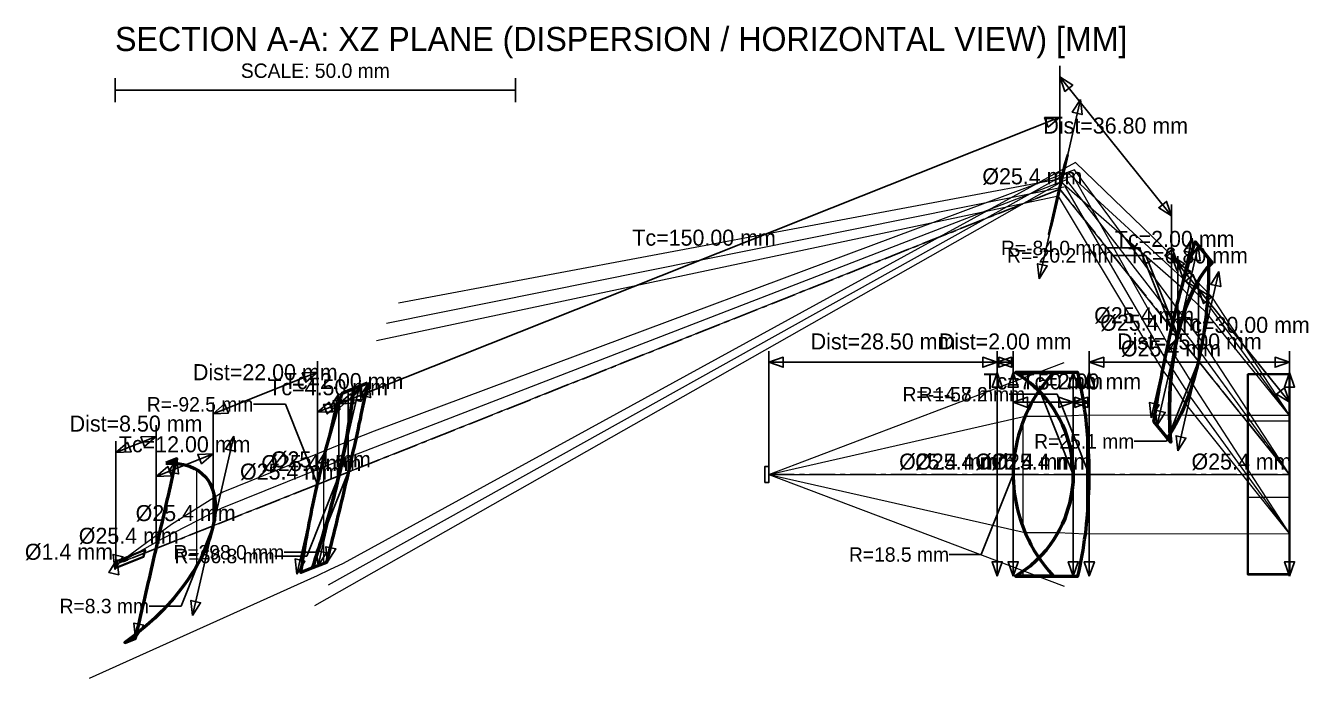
# Model space of a CAD drawing. Header units: metres. Extents: x -93 to 78, y -256 to 116.
# Drawn here: x -92.8 to 67.3, y 34.5 to 116 of the extents above; entities that cross this region are included whole.
import ezdxf
from ezdxf.enums import TextEntityAlignment as Align

# ---------------------------------------------------------------- set-up
doc = ezdxf.new("R2010")
doc.units = ezdxf.units.M
doc.linetypes.add('CENTER', pattern=[5.08, 3.175, -0.635, 0.635, -0.635])
for name, color, linetype, lineweight in [('ANNOTATIONS', 3, 'CONTINUOUS', 25), ('DIMENSIONS_LINEAR', 4, 'CONTINUOUS', 25), ('DIMENSIONS_RADIAL', 6, 'CONTINUOUS', 25), ('OPTICAL_AXIS', 1, 'CENTER', 25), ('OPTICS_COMPONENTS', 2, 'CONTINUOUS', 35), ('OPTICS_HATCH', 8, 'CONTINUOUS', 13), ('OPTICS_LENSES', 7, 'CONTINUOUS', 50), ('RAYS_785NM', 1, 'CONTINUOUS', 18), ('RAYS_850NM', 3, 'CONTINUOUS', 18), ('RAYS_900NM', 5, 'CONTINUOUS', 18)]:
    doc.layers.add(name, color=color, linetype=linetype, lineweight=lineweight)
doc.styles.add('OpenSansCondensed-Light', font='OpenSansCondensed-Light.ttf')
doc.dimstyles.new('EZDXF', dxfattribs={"dimtxt": 0.25, "dimasz": 0.175, "dimexe": 0.375, "dimexo": 0.125, "dimgap": 0.1, "dimtad": 1, "dimlfac": 100, "dimzin": 12, "dimdsep": 46, "dimtxsty": 'OpenSansCondensed-Light', "dimblk": 'ARCHTICK', "dimcen": 2.5, "dimazin": 3, "dimtfac": 0.5, "dimtmove": 2, "dimatfit": 3})

# ---------------------------------------------------------------- blocks, each defined once
blk = doc.blocks.new('_ARCHTICK')
at = {"color": 0, "linetype": 'BYBLOCK', "const_width": 0.15}
blk.add_lwpolyline([(-0.5, -0.5), (0.5, 0.5)], dxfattribs=at)

msp = doc.modelspace()

# ---------------------------------------------------------------- hatches: boundary and pattern name
at = {"layer": 'OPTICS_HATCH'}
h = msp.add_hatch(dxfattribs=at)
h.set_pattern_fill('ANSI37', scale=3, angle=45)
h.paths.add_polyline_path([(37.32, 99.95), (35.32, 91.26), (34.93, 89.96), (36.92, 98.65)])
h = msp.add_hatch(dxfattribs=at)
h.set_pattern_fill('ANSI31', scale=2.5, angle=45)
h.paths.add_polyline_path([(55.32, 86.42), (54.99, 86.08), (54.68, 85.73), (54.39, 85.35), (54.11, 84.96), (53.84, 84.56), (53.58, 84.14), (53.34, 83.71), (53.1, 83.26), (52.88, 82.8), (52.66, 82.33), (52.45, 81.85), (52.26, 81.36), (52.07, 80.86), (51.89, 80.34), (51.71, 79.82), (51.55, 79.28), (51.39, 78.74), (51.25, 78.18), (51.11, 77.62), (50.97, 77.04), (50.85, 76.46), (50.73, 75.87), (50.63, 75.26), (50.53, 74.65), (50.43, 74.02), (50.35, 73.39), (50.28, 72.74), (50.21, 72.09), (50.15, 71.42), (50.11, 70.74), (50.07, 70.05), (50.04, 69.34), (50.02, 68.63), (50.01, 67.9), (50.02, 67.15), (50.04, 66.4), (50.07, 65.62), (50.11, 64.83), (50.17, 64.01), (48.07, 66.62), (48.07, 66.62), (48.17, 67.24), (48.27, 67.85), (48.37, 68.47), (48.47, 69.08), (48.57, 69.69), (48.67, 70.3), (48.78, 70.91), (48.89, 71.51), (49, 72.11), (49.11, 72.71), (49.23, 73.31), (49.34, 73.9), (49.46, 74.49), (49.58, 75.08), (49.71, 75.67), (49.83, 76.25), (49.96, 76.83), (50.08, 77.41), (50.21, 77.99), (50.35, 78.56), (50.48, 79.13), (50.62, 79.7), (50.75, 80.27), (50.89, 80.84), (51.03, 81.4), (51.18, 81.96), (51.32, 82.52), (51.47, 83.07), (51.62, 83.63), (51.77, 84.18), (51.92, 84.72), (52.08, 85.27), (52.24, 85.81), (52.4, 86.35), (52.56, 86.89), (52.72, 87.43), (52.88, 87.96), (53.05, 88.49), (53.22, 89.02), (55.32, 86.42)])
h = msp.add_hatch(dxfattribs=at)
h.set_pattern_fill('ANSI31', scale=2.5, angle=45)
h.paths.add_polyline_path([(54.88, 86.96), (54.89, 86.21), (54.89, 85.47), (54.88, 84.75), (54.86, 84.03), (54.83, 83.33), (54.8, 82.64), (54.75, 81.95), (54.7, 81.28), (54.64, 80.61), (54.58, 79.95), (54.51, 79.3), (54.43, 78.66), (54.34, 78.03), (54.25, 77.41), (54.15, 76.8), (54.04, 76.19), (53.93, 75.59), (53.81, 75), (53.68, 74.42), (53.55, 73.84), (53.41, 73.28), (53.27, 72.72), (53.12, 72.17), (52.96, 71.63), (52.8, 71.09), (52.62, 70.56), (52.45, 70.05), (52.26, 69.54), (52.07, 69.04), (51.87, 68.54), (51.67, 68.06), (51.45, 67.59), (51.23, 67.12), (51.01, 66.67), (50.77, 66.22), (50.52, 65.79), (50.27, 65.37), (50.01, 64.95), (49.74, 64.55), (50.17, 64.01), (50.17, 64.01), (50.11, 64.83), (50.07, 65.62), (50.04, 66.4), (50.02, 67.15), (50.01, 67.9), (50.02, 68.63), (50.04, 69.34), (50.07, 70.05), (50.11, 70.74), (50.15, 71.42), (50.21, 72.09), (50.28, 72.74), (50.35, 73.39), (50.43, 74.02), (50.53, 74.65), (50.63, 75.26), (50.73, 75.87), (50.85, 76.46), (50.97, 77.04), (51.11, 77.62), (51.25, 78.18), (51.39, 78.74), (51.55, 79.28), (51.71, 79.82), (51.89, 80.34), (52.07, 80.86), (52.26, 81.36), (52.45, 81.85), (52.66, 82.33), (52.88, 82.8), (53.1, 83.26), (53.34, 83.71), (53.58, 84.14), (53.84, 84.56), (54.11, 84.96), (54.39, 85.35), (54.68, 85.73), (54.99, 86.08), (55.32, 86.42), (54.88, 86.96)])
h = msp.add_hatch(dxfattribs=at)
h.set_pattern_fill('ANSI31', scale=2.5, angle=45)
h.paths.add_polyline_path([(35.55, 72.7), (34.96, 72.05), (34.43, 71.4), (33.94, 70.75), (33.5, 70.09), (33.09, 69.44), (32.72, 68.79), (32.39, 68.14), (32.08, 67.49), (31.81, 66.84), (31.57, 66.19), (31.35, 65.54), (31.16, 64.88), (30.99, 64.23), (30.85, 63.58), (30.73, 62.93), (30.64, 62.28), (30.57, 61.63), (30.53, 60.98), (30.5, 60.33), (30.5, 59.67), (30.53, 59.02), (30.57, 58.37), (30.64, 57.72), (30.73, 57.07), (30.85, 56.42), (30.99, 55.77), (31.16, 55.12), (31.35, 54.46), (31.57, 53.81), (31.81, 53.16), (32.08, 52.51), (32.39, 51.86), (32.72, 51.21), (33.09, 50.56), (33.5, 49.91), (33.94, 49.25), (34.43, 48.6), (34.96, 47.95), (35.55, 47.3), (30.8, 47.3), (30.8, 47.3), (31.79, 47.95), (32.64, 48.6), (33.38, 49.25), (34.02, 49.91), (34.6, 50.56), (35.11, 51.21), (35.56, 51.86), (35.96, 52.51), (36.33, 53.16), (36.64, 53.81), (36.93, 54.46), (37.17, 55.12), (37.38, 55.77), (37.56, 56.42), (37.71, 57.07), (37.82, 57.72), (37.91, 58.37), (37.97, 59.02), (38, 59.67), (38, 60.33), (37.97, 60.98), (37.91, 61.63), (37.82, 62.28), (37.71, 62.93), (37.56, 63.58), (37.38, 64.23), (37.17, 64.88), (36.93, 65.54), (36.64, 66.19), (36.33, 66.84), (35.96, 67.49), (35.56, 68.14), (35.11, 68.79), (34.6, 69.44), (34.02, 70.09), (33.38, 70.75), (32.64, 71.4), (31.79, 72.05), (30.8, 72.7), (35.55, 72.7)])
h = msp.add_hatch(dxfattribs=at)
h.set_pattern_fill('ANSI31', scale=2.5, angle=45)
h.paths.add_polyline_path([(30.8, 72.7), (31.79, 72.05), (32.64, 71.4), (33.38, 70.75), (34.02, 70.09), (34.6, 69.44), (35.11, 68.79), (35.56, 68.14), (35.96, 67.49), (36.33, 66.84), (36.64, 66.19), (36.93, 65.54), (37.17, 64.88), (37.38, 64.23), (37.56, 63.58), (37.71, 62.93), (37.82, 62.28), (37.91, 61.63), (37.97, 60.98), (38, 60.33), (38, 59.67), (37.97, 59.02), (37.91, 58.37), (37.82, 57.72), (37.71, 57.07), (37.56, 56.42), (37.38, 55.77), (37.17, 55.12), (36.93, 54.46), (36.64, 53.81), (36.33, 53.16), (35.96, 52.51), (35.56, 51.86), (35.11, 51.21), (34.6, 50.56), (34.02, 49.91), (33.38, 49.25), (32.64, 48.6), (31.79, 47.95), (30.8, 47.3), (38.57, 47.3), (38.57, 47.3), (38.72, 47.95), (38.85, 48.6), (38.98, 49.25), (39.1, 49.91), (39.22, 50.56), (39.32, 51.21), (39.42, 51.86), (39.51, 52.51), (39.59, 53.16), (39.66, 53.81), (39.73, 54.46), (39.79, 55.12), (39.84, 55.77), (39.89, 56.42), (39.92, 57.07), (39.95, 57.72), (39.98, 58.37), (39.99, 59.02), (40, 59.67), (40, 60.33), (39.99, 60.98), (39.98, 61.63), (39.95, 62.28), (39.92, 62.93), (39.89, 63.58), (39.84, 64.23), (39.79, 64.88), (39.73, 65.54), (39.66, 66.19), (39.59, 66.84), (39.51, 67.49), (39.42, 68.14), (39.32, 68.79), (39.22, 69.44), (39.1, 70.09), (38.98, 70.75), (38.85, 71.4), (38.72, 72.05), (38.57, 72.7), (30.8, 72.7)])
h = msp.add_hatch(dxfattribs=at)
h.set_pattern_fill('ANSI37', scale=3, angle=45)
h.paths.add_polyline_path([(65, 72.5), (65, 47.5), (59.8, 47.5), (59.8, 72.5)])
h = msp.add_hatch(dxfattribs=at)
h.set_pattern_fill('ANSI31', scale=2.5, angle=45)
h.paths.add_polyline_path([(-51.84, 70.73), (-51.9, 70.18), (-51.96, 69.63), (-52.03, 69.09), (-52.1, 68.54), (-52.17, 67.98), (-52.25, 67.43), (-52.33, 66.88), (-52.42, 66.32), (-52.51, 65.76), (-52.61, 65.2), (-52.7, 64.64), (-52.8, 64.08), (-52.91, 63.51), (-53.02, 62.95), (-53.13, 62.38), (-53.25, 61.81), (-53.37, 61.24), (-53.49, 60.67), (-53.62, 60.1), (-53.75, 59.52), (-53.89, 58.95), (-54.03, 58.37), (-54.17, 57.79), (-54.32, 57.21), (-54.47, 56.63), (-54.63, 56.05), (-54.78, 55.46), (-54.95, 54.87), (-55.11, 54.29), (-55.28, 53.7), (-55.46, 53.11), (-55.63, 52.51), (-55.81, 51.92), (-56, 51.32), (-56.19, 50.73), (-56.38, 50.13), (-56.58, 49.53), (-56.78, 48.93), (-56.98, 48.32), (-58.41, 47.76), (-58.41, 47.76), (-58.33, 48.31), (-58.24, 48.86), (-58.16, 49.42), (-58.07, 49.98), (-57.98, 50.54), (-57.89, 51.09), (-57.79, 51.65), (-57.69, 52.22), (-57.59, 52.78), (-57.48, 53.34), (-57.38, 53.91), (-57.27, 54.47), (-57.15, 55.04), (-57.04, 55.61), (-56.92, 56.18), (-56.8, 56.75), (-56.67, 57.32), (-56.55, 57.89), (-56.42, 58.46), (-56.29, 59.04), (-56.15, 59.61), (-56.01, 60.19), (-55.87, 60.77), (-55.73, 61.35), (-55.59, 61.93), (-55.44, 62.51), (-55.29, 63.09), (-55.13, 63.67), (-54.98, 64.26), (-54.82, 64.84), (-54.66, 65.43), (-54.49, 66.02), (-54.32, 66.61), (-54.15, 67.2), (-53.98, 67.79), (-53.81, 68.38), (-53.63, 68.97), (-53.45, 69.57), (-53.26, 70.16), (-51.84, 70.73)])
h = msp.add_hatch(dxfattribs=at)
h.set_pattern_fill('ANSI31', scale=2.5, angle=45)
h.paths.add_polyline_path([(-50.09, 71.42), (-50.21, 70.85), (-50.32, 70.29), (-50.44, 69.72), (-50.56, 69.15), (-50.68, 68.58), (-50.8, 68.01), (-50.92, 67.44), (-51.04, 66.87), (-51.17, 66.3), (-51.29, 65.73), (-51.41, 65.15), (-51.54, 64.58), (-51.66, 64.01), (-51.79, 63.44), (-51.92, 62.86), (-52.05, 62.29), (-52.18, 61.72), (-52.31, 61.14), (-52.44, 60.57), (-52.57, 60), (-52.7, 59.42), (-52.84, 58.85), (-52.97, 58.27), (-53.11, 57.69), (-53.24, 57.12), (-53.38, 56.54), (-53.52, 55.96), (-53.66, 55.39), (-53.8, 54.81), (-53.94, 54.23), (-54.08, 53.65), (-54.22, 53.07), (-54.36, 52.5), (-54.51, 51.92), (-54.65, 51.34), (-54.8, 50.76), (-54.94, 50.18), (-55.09, 49.6), (-55.24, 49.02), (-56.98, 48.32), (-56.98, 48.32), (-56.78, 48.93), (-56.58, 49.53), (-56.38, 50.13), (-56.19, 50.73), (-56, 51.32), (-55.81, 51.92), (-55.63, 52.51), (-55.46, 53.11), (-55.28, 53.7), (-55.11, 54.29), (-54.95, 54.87), (-54.78, 55.46), (-54.63, 56.05), (-54.47, 56.63), (-54.32, 57.21), (-54.17, 57.79), (-54.03, 58.37), (-53.89, 58.95), (-53.75, 59.52), (-53.62, 60.1), (-53.49, 60.67), (-53.37, 61.24), (-53.25, 61.81), (-53.13, 62.38), (-53.02, 62.95), (-52.91, 63.51), (-52.8, 64.08), (-52.7, 64.64), (-52.61, 65.2), (-52.51, 65.76), (-52.42, 66.32), (-52.33, 66.88), (-52.25, 67.43), (-52.17, 67.98), (-52.1, 68.54), (-52.03, 69.09), (-51.96, 69.63), (-51.9, 70.18), (-51.84, 70.73), (-50.09, 71.42)])
h = msp.add_hatch(dxfattribs=at)
h.set_pattern_fill('ANSI31', scale=2.5, angle=45)
h.paths.add_polyline_path([(-75.28, 61.41), (-74.01, 61.39), (-73.07, 61.24), (-72.31, 61.02), (-71.69, 60.75), (-71.17, 60.43), (-70.73, 60.08), (-70.35, 59.71), (-70.04, 59.31), (-69.78, 58.89), (-69.57, 58.46), (-69.4, 58), (-69.27, 57.53), (-69.18, 57.04), (-69.12, 56.55), (-69.1, 56.03), (-69.11, 55.51), (-69.15, 54.97), (-69.22, 54.42), (-69.32, 53.86), (-69.45, 53.28), (-69.61, 52.7), (-69.81, 52.1), (-70.03, 51.49), (-70.28, 50.86), (-70.57, 50.23), (-70.89, 49.58), (-71.25, 48.91), (-71.64, 48.23), (-72.08, 47.54), (-72.55, 46.83), (-73.08, 46.1), (-73.65, 45.35), (-74.29, 44.57), (-74.99, 43.77), (-75.78, 42.94), (-76.66, 42.06), (-77.68, 41.13), (-78.89, 40.13), (-80.42, 39), (-79.06, 39.54), (-79.06, 39.54), (-78.93, 40.12), (-78.8, 40.69), (-78.66, 41.27), (-78.53, 41.84), (-78.4, 42.41), (-78.27, 42.99), (-78.14, 43.56), (-78, 44.14), (-77.87, 44.71), (-77.74, 45.29), (-77.61, 45.86), (-77.48, 46.44), (-77.34, 47.01), (-77.21, 47.59), (-77.08, 48.16), (-76.95, 48.73), (-76.82, 49.31), (-76.68, 49.88), (-76.55, 50.46), (-76.42, 51.03), (-76.29, 51.61), (-76.16, 52.18), (-76.02, 52.76), (-75.89, 53.33), (-75.76, 53.9), (-75.63, 54.48), (-75.5, 55.05), (-75.36, 55.63), (-75.23, 56.2), (-75.1, 56.78), (-74.97, 57.35), (-74.84, 57.93), (-74.71, 58.5), (-74.57, 59.08), (-74.44, 59.65), (-74.31, 60.22), (-74.18, 60.8), (-74.05, 61.37), (-73.91, 61.95), (-75.28, 61.41)])

# ---------------------------------------------------------------- linework, layer by layer
at = {"layer": 'ANNOTATIONS'}
for p, q in [((-81.62, 106.45), (-81.62, 109.45)), ((-31.62, 106.45), (-31.62, 109.45)), ((-81.62, 107.95), (-31.62, 107.95))]:
    msp.add_line(p, q, dxfattribs=at)
msp.add_lwpolyline([(0, 61), (0, 59), (-0.5, 59), (-0.5, 61)], close=True, dxfattribs=at)
at = {"layer": 'DIMENSIONS_LINEAR'}
for p, q in [((36.32, 95.61), (36.32, 111.01)), ((50.28, 92.27), (36.32, 109.61)), ((33.75, 84.4), (38.89, 106.81)), ((36.32, 104.61), (-52.5, 69.28)), ((36.32, 95.61), (36.32, 105.51)), ((50.28, 78.27), (50.28, 93.67)), ((47.71, 67.07), (52.85, 89.48)), ((48.47, 66.13), (53.61, 88.54)), ((50.28, 78.27), (50.28, 88.17)), ((51.04, 86.33), (50.28, 87.27)), ((51.04, 77.33), (51.04, 87.23)), ((51.04, 77.33), (51.04, 87.23)), ((53.62, 83.13), (51.04, 86.33)), ((51.05, 62.93), (56.19, 85.33)), ((53.62, 74.13), (53.62, 84.03)), ((53.62, 74.13), (53.62, 84.03)), ((65, 69), (53.62, 83.13)), ((0, 60), (0, 75.4)), ((28.5, 60), (28.5, 75.4)), ((28.5, 60), (28.5, 75.4)), ((30.5, 60), (30.5, 75.4)), ((40, 60), (40, 75.4)), ((65, 60), (65, 75.4)), ((-56.35, 58.75), (-56.35, 74.15)), ((0, 74), (28.5, 74)), ((28.5, 74), (30.5, 74)), ((40, 74), (65, 74)), ((-56.35, 72.75), (-69.38, 67.57)), ((28.5, 47.3), (28.5, 72.7)), ((30.5, 47.3), (30.5, 72.7)), ((38, 47.3), (38, 72.7)), ((40, 47.3), (40, 72.7)), ((65, 47.3), (65, 72.7)), ((-56.26, 48.61), (-51.12, 71.01)), ((-55.08, 49.08), (-49.93, 71.49)), ((-69.38, 53.57), (-69.38, 68.97)), ((-58.93, 47.55), (-53.78, 69.95)), ((-53.69, 59.81), (-53.69, 69.71)), ((-53.69, 59.81), (-53.69, 69.71)), ((-52.5, 69.28), (-53.69, 68.81)), ((-52.5, 60.28), (-52.5, 70.18)), ((-52.5, 60.28), (-52.5, 70.18)), ((30.5, 60), (30.5, 69.9)), ((30.5, 69), (38, 69)), ((38, 60), (38, 69.9)), ((38, 60), (38, 69.9)), ((38, 69), (40, 69)), ((40, 60), (40, 69.9)), ((65, 60), (65, 69.9)), ((-53.69, 68.81), (-56.35, 67.75)), ((-56.35, 58.75), (-56.35, 68.65)), ((-76.49, 50.74), (-76.49, 66.14)), ((-76.49, 64.74), (-81.52, 62.74)), ((-81.52, 48.74), (-81.52, 64.14)), ((-71.95, 42.37), (-66.81, 64.77)), ((-69.38, 62.57), (-76.49, 59.74)), ((-69.38, 53.57), (-69.38, 63.47)), ((-79.06, 39.54), (-73.91, 61.95)), ((-76.49, 50.74), (-76.49, 60.64)), ((-81.66, 48.12), (-81.38, 49.37))]:
    msp.add_line(p, q, dxfattribs=at)
for points in [[(36.32, 109.61), (36.96, 107.81), (37.94, 108.6)], [(38.89, 106.81), (37.87, 105.2), (39.1, 104.92)], [(36.32, 104.61), (34.41, 104.53), (34.88, 103.36)], [(50.28, 92.27), (49.64, 94.07), (48.66, 93.28)], [(51.04, 86.33), (50.4, 88.13), (49.42, 87.34)], [(52.85, 89.48), (51.84, 87.86), (53.06, 87.58)], [(53.61, 88.54), (52.59, 86.92), (53.82, 86.64)], [(50.28, 87.27), (50.92, 85.48), (51.9, 86.27)], [(33.75, 84.4), (34.76, 86.02), (33.54, 86.3)], [(51.04, 86.33), (51.68, 84.54), (52.66, 85.33)], [(53.62, 83.13), (52.98, 84.93), (52, 84.14)], [(56.19, 85.33), (55.17, 83.72), (56.4, 83.44)], [(53.62, 83.13), (54.26, 81.33), (55.24, 82.12)], [(0, 74), (1.8, 73.37), (1.8, 74.63)], [(28.5, 74), (26.7, 74.63), (26.7, 73.37)], [(28.5, 74), (30.3, 73.37), (30.3, 74.63)], [(30.5, 74), (28.7, 74.63), (28.7, 73.37)], [(40, 74), (41.8, 73.37), (41.8, 74.63)], [(65, 74), (63.2, 74.63), (63.2, 73.37)], [(-56.35, 72.75), (-58.26, 72.67), (-57.79, 71.5)], [(28.5, 72.7), (27.87, 70.9), (29.13, 70.9)], [(30.5, 72.7), (29.87, 70.9), (31.13, 70.9)], [(38, 72.7), (37.37, 70.9), (38.63, 70.9)], [(40, 72.7), (39.37, 70.9), (40.63, 70.9)], [(65, 72.7), (64.37, 70.9), (65.63, 70.9)], [(-52.5, 69.28), (-50.6, 69.36), (-51.06, 70.53)], [(-51.12, 71.01), (-52.13, 69.4), (-50.9, 69.12)], [(-49.93, 71.49), (-50.95, 69.87), (-49.72, 69.59)], [(65, 69), (64.36, 70.8), (63.38, 70.01)], [(-56.35, 67.75), (-54.45, 67.83), (-54.91, 69)], [(-53.78, 69.95), (-54.8, 68.34), (-53.57, 68.06)], [(-52.5, 69.28), (-54.41, 69.2), (-53.94, 68.03)], [(-53.69, 68.81), (-51.78, 68.89), (-52.25, 70.06)], [(30.5, 69), (32.3, 68.37), (32.3, 69.63)], [(38, 69), (36.2, 69.63), (36.2, 68.37)], [(38, 69), (39.8, 68.37), (39.8, 69.63)], [(40, 69), (38.2, 69.63), (38.2, 68.37)], [(47.71, 67.07), (48.72, 68.69), (47.5, 68.97)], [(-69.38, 67.57), (-67.48, 67.65), (-67.94, 68.82)], [(-53.69, 68.81), (-55.59, 68.73), (-55.13, 67.56)], [(48.47, 66.13), (49.48, 67.74), (48.26, 68.03)], [(-76.49, 64.74), (-78.39, 64.67), (-77.93, 63.49)], [(-66.81, 64.77), (-67.82, 63.16), (-66.6, 62.88)], [(51.05, 62.93), (52.06, 64.54), (50.83, 64.82)], [(-81.52, 62.74), (-79.61, 62.82), (-80.08, 63.99)], [(-69.38, 62.57), (-71.29, 62.49), (-70.82, 61.32)], [(-76.49, 59.74), (-74.58, 59.82), (-75.05, 61)], [(-73.91, 61.95), (-74.93, 60.33), (-73.7, 60.05)], [(-81.66, 48.12), (-80.65, 49.73), (-81.87, 50.01)], [(-56.26, 48.61), (-55.24, 50.22), (-56.47, 50.5)], [(-55.08, 49.08), (-54.06, 50.69), (-55.29, 50.97)], [(-81.38, 49.37), (-82.39, 47.75), (-81.17, 47.47)], [(-58.93, 47.55), (-57.91, 49.16), (-59.14, 49.44)], [(28.5, 47.3), (29.13, 49.1), (27.87, 49.1)], [(30.5, 47.3), (31.13, 49.1), (29.87, 49.1)], [(38, 47.3), (38.63, 49.1), (37.37, 49.1)], [(40, 47.3), (40.63, 49.1), (39.37, 49.1)], [(65, 47.3), (65.63, 49.1), (64.37, 49.1)], [(-71.95, 42.37), (-70.94, 43.98), (-72.16, 44.26)], [(-79.06, 39.54), (-78.04, 41.16), (-79.27, 41.44)]]:
    msp.add_lwpolyline(points, close=True, dxfattribs=at)
at = {"layer": 'OPTICAL_AXIS'}
for p, q in [((36.32, 95.61), (-52.5, 60.28)), ((50.28, 78.27), (36.32, 95.61)), ((51.04, 77.33), (50.28, 78.27)), ((53.62, 74.13), (51.04, 77.33)), ((65, 60), (53.62, 74.13)), ((-53.69, 59.81), (-56.35, 58.75)), ((-52.5, 60.28), (-53.69, 59.81)), ((0, 60), (28.5, 60)), ((28.5, 60), (30.5, 60)), ((30.5, 60), (38, 60)), ((38, 60), (40, 60)), ((40, 60), (65, 60)), ((-56.35, 58.75), (-69.38, 53.57)), ((-69.38, 53.57), (-76.49, 50.74)), ((-76.49, 50.74), (-81.52, 48.74))]:
    msp.add_line(p, q, dxfattribs=at)
at = {"layer": 'OPTICS_COMPONENTS'}
for points in [[(37.32, 99.95), (35.32, 91.26), (34.93, 89.96), (36.92, 98.65)], [(65, 72.5), (65, 47.5), (59.8, 47.5), (59.8, 72.5)], [(-81.42, 49.18), (-81.62, 48.3), (-78.07, 49.72), (-77.87, 50.6)]]:
    msp.add_lwpolyline(points, close=True, dxfattribs=at)
at = {"layer": 'OPTICS_LENSES'}
for points in [[(55.32, 86.42), (54.99, 86.08), (54.68, 85.73), (54.39, 85.35), (54.11, 84.96), (53.84, 84.56), (53.58, 84.14), (53.34, 83.71), (53.1, 83.26), (52.88, 82.8), (52.66, 82.33), (52.45, 81.85), (52.26, 81.36), (52.07, 80.86), (51.89, 80.34), (51.71, 79.82), (51.55, 79.28), (51.39, 78.74), (51.25, 78.18), (51.11, 77.62), (50.97, 77.04), (50.85, 76.46), (50.73, 75.87), (50.63, 75.26), (50.53, 74.65), (50.43, 74.02), (50.35, 73.39), (50.28, 72.74), (50.21, 72.09), (50.15, 71.42), (50.11, 70.74), (50.07, 70.05), (50.04, 69.34), (50.02, 68.63), (50.01, 67.9), (50.02, 67.15), (50.04, 66.4), (50.07, 65.62), (50.11, 64.83), (50.17, 64.01), (48.07, 66.62), (48.07, 66.62), (48.17, 67.24), (48.27, 67.85), (48.37, 68.47), (48.47, 69.08), (48.57, 69.69), (48.67, 70.3), (48.78, 70.91), (48.89, 71.51), (49, 72.11), (49.11, 72.71), (49.23, 73.31), (49.34, 73.9), (49.46, 74.49), (49.58, 75.08), (49.71, 75.67), (49.83, 76.25), (49.96, 76.83), (50.08, 77.41), (50.21, 77.99), (50.35, 78.56), (50.48, 79.13), (50.62, 79.7), (50.75, 80.27), (50.89, 80.84), (51.03, 81.4), (51.18, 81.96), (51.32, 82.52), (51.47, 83.07), (51.62, 83.63), (51.77, 84.18), (51.92, 84.72), (52.08, 85.27), (52.24, 85.81), (52.4, 86.35), (52.56, 86.89), (52.72, 87.43), (52.88, 87.96), (53.05, 88.49), (53.22, 89.02), (55.32, 86.42)], [(54.88, 86.96), (54.89, 86.21), (54.89, 85.47), (54.88, 84.75), (54.86, 84.03), (54.83, 83.33), (54.8, 82.64), (54.75, 81.95), (54.7, 81.28), (54.64, 80.61), (54.58, 79.95), (54.51, 79.3), (54.43, 78.66), (54.34, 78.03), (54.25, 77.41), (54.15, 76.8), (54.04, 76.19), (53.93, 75.59), (53.81, 75), (53.68, 74.42), (53.55, 73.84), (53.41, 73.28), (53.27, 72.72), (53.12, 72.17), (52.96, 71.63), (52.8, 71.09), (52.62, 70.56), (52.45, 70.05), (52.26, 69.54), (52.07, 69.04), (51.87, 68.54), (51.67, 68.06), (51.45, 67.59), (51.23, 67.12), (51.01, 66.67), (50.77, 66.22), (50.52, 65.79), (50.27, 65.37), (50.01, 64.95), (49.74, 64.55), (50.17, 64.01), (50.17, 64.01), (50.11, 64.83), (50.07, 65.62), (50.04, 66.4), (50.02, 67.15), (50.01, 67.9), (50.02, 68.63), (50.04, 69.34), (50.07, 70.05), (50.11, 70.74), (50.15, 71.42), (50.21, 72.09), (50.28, 72.74), (50.35, 73.39), (50.43, 74.02), (50.53, 74.65), (50.63, 75.26), (50.73, 75.87), (50.85, 76.46), (50.97, 77.04), (51.11, 77.62), (51.25, 78.18), (51.39, 78.74), (51.55, 79.28), (51.71, 79.82), (51.89, 80.34), (52.07, 80.86), (52.26, 81.36), (52.45, 81.85), (52.66, 82.33), (52.88, 82.8), (53.1, 83.26), (53.34, 83.71), (53.58, 84.14), (53.84, 84.56), (54.11, 84.96), (54.39, 85.35), (54.68, 85.73), (54.99, 86.08), (55.32, 86.42), (54.88, 86.96)], [(35.55, 72.7), (34.96, 72.05), (34.43, 71.4), (33.94, 70.75), (33.5, 70.09), (33.09, 69.44), (32.72, 68.79), (32.39, 68.14), (32.08, 67.49), (31.81, 66.84), (31.57, 66.19), (31.35, 65.54), (31.16, 64.88), (30.99, 64.23), (30.85, 63.58), (30.73, 62.93), (30.64, 62.28), (30.57, 61.63), (30.53, 60.98), (30.5, 60.33), (30.5, 59.67), (30.53, 59.02), (30.57, 58.37), (30.64, 57.72), (30.73, 57.07), (30.85, 56.42), (30.99, 55.77), (31.16, 55.12), (31.35, 54.46), (31.57, 53.81), (31.81, 53.16), (32.08, 52.51), (32.39, 51.86), (32.72, 51.21), (33.09, 50.56), (33.5, 49.91), (33.94, 49.25), (34.43, 48.6), (34.96, 47.95), (35.55, 47.3), (30.8, 47.3), (30.8, 47.3), (31.79, 47.95), (32.64, 48.6), (33.38, 49.25), (34.02, 49.91), (34.6, 50.56), (35.11, 51.21), (35.56, 51.86), (35.96, 52.51), (36.33, 53.16), (36.64, 53.81), (36.93, 54.46), (37.17, 55.12), (37.38, 55.77), (37.56, 56.42), (37.71, 57.07), (37.82, 57.72), (37.91, 58.37), (37.97, 59.02), (38, 59.67), (38, 60.33), (37.97, 60.98), (37.91, 61.63), (37.82, 62.28), (37.71, 62.93), (37.56, 63.58), (37.38, 64.23), (37.17, 64.88), (36.93, 65.54), (36.64, 66.19), (36.33, 66.84), (35.96, 67.49), (35.56, 68.14), (35.11, 68.79), (34.6, 69.44), (34.02, 70.09), (33.38, 70.75), (32.64, 71.4), (31.79, 72.05), (30.8, 72.7), (35.55, 72.7)], [(30.8, 72.7), (31.79, 72.05), (32.64, 71.4), (33.38, 70.75), (34.02, 70.09), (34.6, 69.44), (35.11, 68.79), (35.56, 68.14), (35.96, 67.49), (36.33, 66.84), (36.64, 66.19), (36.93, 65.54), (37.17, 64.88), (37.38, 64.23), (37.56, 63.58), (37.71, 62.93), (37.82, 62.28), (37.91, 61.63), (37.97, 60.98), (38, 60.33), (38, 59.67), (37.97, 59.02), (37.91, 58.37), (37.82, 57.72), (37.71, 57.07), (37.56, 56.42), (37.38, 55.77), (37.17, 55.12), (36.93, 54.46), (36.64, 53.81), (36.33, 53.16), (35.96, 52.51), (35.56, 51.86), (35.11, 51.21), (34.6, 50.56), (34.02, 49.91), (33.38, 49.25), (32.64, 48.6), (31.79, 47.95), (30.8, 47.3), (38.57, 47.3), (38.57, 47.3), (38.72, 47.95), (38.85, 48.6), (38.98, 49.25), (39.1, 49.91), (39.22, 50.56), (39.32, 51.21), (39.42, 51.86), (39.51, 52.51), (39.59, 53.16), (39.66, 53.81), (39.73, 54.46), (39.79, 55.12), (39.84, 55.77), (39.89, 56.42), (39.92, 57.07), (39.95, 57.72), (39.98, 58.37), (39.99, 59.02), (40, 59.67), (40, 60.33), (39.99, 60.98), (39.98, 61.63), (39.95, 62.28), (39.92, 62.93), (39.89, 63.58), (39.84, 64.23), (39.79, 64.88), (39.73, 65.54), (39.66, 66.19), (39.59, 66.84), (39.51, 67.49), (39.42, 68.14), (39.32, 68.79), (39.22, 69.44), (39.1, 70.09), (38.98, 70.75), (38.85, 71.4), (38.72, 72.05), (38.57, 72.7), (30.8, 72.7)], [(-51.84, 70.73), (-51.9, 70.18), (-51.96, 69.63), (-52.03, 69.09), (-52.1, 68.54), (-52.17, 67.98), (-52.25, 67.43), (-52.33, 66.88), (-52.42, 66.32), (-52.51, 65.76), (-52.61, 65.2), (-52.7, 64.64), (-52.8, 64.08), (-52.91, 63.51), (-53.02, 62.95), (-53.13, 62.38), (-53.25, 61.81), (-53.37, 61.24), (-53.49, 60.67), (-53.62, 60.1), (-53.75, 59.52), (-53.89, 58.95), (-54.03, 58.37), (-54.17, 57.79), (-54.32, 57.21), (-54.47, 56.63), (-54.63, 56.05), (-54.78, 55.46), (-54.95, 54.87), (-55.11, 54.29), (-55.28, 53.7), (-55.46, 53.11), (-55.63, 52.51), (-55.81, 51.92), (-56, 51.32), (-56.19, 50.73), (-56.38, 50.13), (-56.58, 49.53), (-56.78, 48.93), (-56.98, 48.32), (-58.41, 47.76), (-58.41, 47.76), (-58.33, 48.31), (-58.24, 48.86), (-58.16, 49.42), (-58.07, 49.98), (-57.98, 50.54), (-57.89, 51.09), (-57.79, 51.65), (-57.69, 52.22), (-57.59, 52.78), (-57.48, 53.34), (-57.38, 53.91), (-57.27, 54.47), (-57.15, 55.04), (-57.04, 55.61), (-56.92, 56.18), (-56.8, 56.75), (-56.67, 57.32), (-56.55, 57.89), (-56.42, 58.46), (-56.29, 59.04), (-56.15, 59.61), (-56.01, 60.19), (-55.87, 60.77), (-55.73, 61.35), (-55.59, 61.93), (-55.44, 62.51), (-55.29, 63.09), (-55.13, 63.67), (-54.98, 64.26), (-54.82, 64.84), (-54.66, 65.43), (-54.49, 66.02), (-54.32, 66.61), (-54.15, 67.2), (-53.98, 67.79), (-53.81, 68.38), (-53.63, 68.97), (-53.45, 69.57), (-53.26, 70.16), (-51.84, 70.73)], [(-50.09, 71.42), (-50.21, 70.85), (-50.32, 70.29), (-50.44, 69.72), (-50.56, 69.15), (-50.68, 68.58), (-50.8, 68.01), (-50.92, 67.44), (-51.04, 66.87), (-51.17, 66.3), (-51.29, 65.73), (-51.41, 65.15), (-51.54, 64.58), (-51.66, 64.01), (-51.79, 63.44), (-51.92, 62.86), (-52.05, 62.29), (-52.18, 61.72), (-52.31, 61.14), (-52.44, 60.57), (-52.57, 60), (-52.7, 59.42), (-52.84, 58.85), (-52.97, 58.27), (-53.11, 57.69), (-53.24, 57.12), (-53.38, 56.54), (-53.52, 55.96), (-53.66, 55.39), (-53.8, 54.81), (-53.94, 54.23), (-54.08, 53.65), (-54.22, 53.07), (-54.36, 52.5), (-54.51, 51.92), (-54.65, 51.34), (-54.8, 50.76), (-54.94, 50.18), (-55.09, 49.6), (-55.24, 49.02), (-56.98, 48.32), (-56.98, 48.32), (-56.78, 48.93), (-56.58, 49.53), (-56.38, 50.13), (-56.19, 50.73), (-56, 51.32), (-55.81, 51.92), (-55.63, 52.51), (-55.46, 53.11), (-55.28, 53.7), (-55.11, 54.29), (-54.95, 54.87), (-54.78, 55.46), (-54.63, 56.05), (-54.47, 56.63), (-54.32, 57.21), (-54.17, 57.79), (-54.03, 58.37), (-53.89, 58.95), (-53.75, 59.52), (-53.62, 60.1), (-53.49, 60.67), (-53.37, 61.24), (-53.25, 61.81), (-53.13, 62.38), (-53.02, 62.95), (-52.91, 63.51), (-52.8, 64.08), (-52.7, 64.64), (-52.61, 65.2), (-52.51, 65.76), (-52.42, 66.32), (-52.33, 66.88), (-52.25, 67.43), (-52.17, 67.98), (-52.1, 68.54), (-52.03, 69.09), (-51.96, 69.63), (-51.9, 70.18), (-51.84, 70.73), (-50.09, 71.42)], [(-75.28, 61.41), (-74.01, 61.39), (-73.07, 61.24), (-72.31, 61.02), (-71.69, 60.75), (-71.17, 60.43), (-70.73, 60.08), (-70.35, 59.71), (-70.04, 59.31), (-69.78, 58.89), (-69.57, 58.46), (-69.4, 58), (-69.27, 57.53), (-69.18, 57.04), (-69.12, 56.55), (-69.1, 56.03), (-69.11, 55.51), (-69.15, 54.97), (-69.22, 54.42), (-69.32, 53.86), (-69.45, 53.28), (-69.61, 52.7), (-69.81, 52.1), (-70.03, 51.49), (-70.28, 50.86), (-70.57, 50.23), (-70.89, 49.58), (-71.25, 48.91), (-71.64, 48.23), (-72.08, 47.54), (-72.55, 46.83), (-73.08, 46.1), (-73.65, 45.35), (-74.29, 44.57), (-74.99, 43.77), (-75.78, 42.94), (-76.66, 42.06), (-77.68, 41.13), (-78.89, 40.13), (-80.42, 39), (-79.06, 39.54), (-79.06, 39.54), (-78.93, 40.12), (-78.8, 40.69), (-78.66, 41.27), (-78.53, 41.84), (-78.4, 42.41), (-78.27, 42.99), (-78.14, 43.56), (-78, 44.14), (-77.87, 44.71), (-77.74, 45.29), (-77.61, 45.86), (-77.48, 46.44), (-77.34, 47.01), (-77.21, 47.59), (-77.08, 48.16), (-76.95, 48.73), (-76.82, 49.31), (-76.68, 49.88), (-76.55, 50.46), (-76.42, 51.03), (-76.29, 51.61), (-76.16, 52.18), (-76.02, 52.76), (-75.89, 53.33), (-75.76, 53.9), (-75.63, 54.48), (-75.5, 55.05), (-75.36, 55.63), (-75.23, 56.2), (-75.1, 56.78), (-74.97, 57.35), (-74.84, 57.93), (-74.71, 58.5), (-74.57, 59.08), (-74.44, 59.65), (-74.31, 60.22), (-74.18, 60.8), (-74.05, 61.37), (-73.91, 61.95), (-75.28, 61.41)]]:
    msp.add_lwpolyline(points, close=True, dxfattribs=at)
at = {"layer": 'RAYS_785NM'}
for p, q in [((36.48, 96.48), (-56.74, 43.58)), ((51.52, 83.34), (36.48, 96.48)), ((36.32, 95.61), (-52.5, 60.28)), ((36.16, 94.73), (-49, 76.67)), ((49.2, 73.03), (36.16, 94.73)), ((50.28, 78.27), (36.32, 95.61)), ((52.57, 82.18), (51.52, 83.34)), ((54.59, 80.2), (52.57, 82.18)), ((65, 67.37), (54.59, 80.2)), ((51.04, 77.33), (50.28, 78.27)), ((53.62, 74.13), (51.04, 77.33)), ((28.5, 70.8), (36.86, 73.96)), ((65, 60), (53.62, 74.13)), ((50.2, 71.65), (49.2, 73.03)), ((0, 60), (28.5, 70.8)), ((52.02, 68.86), (50.2, 71.65)), ((65, 52.63), (52.02, 68.86)), ((28.5, 66.48), (31.99, 67.27)), ((31.99, 67.27), (36.1, 67.25)), ((36.1, 67.25), (39.52, 67.43)), ((39.52, 67.43), (65, 67.37)), ((0, 60), (28.5, 66.48)), ((-53.69, 59.81), (-56.35, 58.75)), ((-52.5, 60.28), (-53.69, 59.81)), ((0, 60), (28.5, 49.2)), ((0, 60), (28.5, 53.52)), ((0, 60), (28.5, 60)), ((28.5, 60), (30.5, 60)), ((30.5, 60), (38, 60)), ((38, 60), (40, 60)), ((40, 60), (65, 60)), ((-56.35, 58.75), (-69.38, 53.57)), ((-69.38, 53.57), (-76.49, 50.74)), ((28.5, 53.52), (31.99, 52.73)), ((31.99, 52.73), (36.1, 52.75)), ((36.1, 52.75), (39.52, 52.57)), ((39.52, 52.57), (65, 52.63)), ((-76.49, 50.74), (-81.52, 48.74)), ((28.5, 49.2), (36.86, 46.04))]:
    msp.add_line(p, q, dxfattribs=at)
at = {"layer": 'RAYS_850NM'}
for p, q in [((37.31, 97.65), (-55.02, 46.18)), ((37.16, 96.75), (-51, 62.71)), ((50.79, 79.16), (37.16, 96.75)), ((52.02, 84.15), (37.31, 97.65)), ((37.01, 95.88), (-47.74, 78.83)), ((49.74, 74.08), (37.01, 95.88)), ((53.15, 82.86), (52.02, 84.15)), ((54.92, 81.07), (53.15, 82.86)), ((65, 67.37), (54.92, 81.07)), ((51.54, 78.19), (50.79, 79.16)), ((54.08, 74.96), (51.54, 78.19)), ((28.5, 70.8), (36.86, 73.96)), ((50.64, 72.79), (49.74, 74.08)), ((65, 60), (54.08, 74.96)), ((52.65, 69.67), (50.64, 72.79)), ((0, 60), (28.5, 70.8)), ((65, 52.63), (52.65, 69.67)), ((28.5, 66.48), (31.99, 67.27)), ((31.99, 67.27), (36.1, 67.25)), ((36.1, 67.25), (39.52, 67.43)), ((39.52, 67.43), (65, 67.37)), ((0, 60), (28.5, 66.48)), ((-51, 62.71), (-52.23, 62.23)), ((-54.78, 61.23), (-68.31, 55.79)), ((-52.23, 62.23), (-54.78, 61.23)), ((0, 60), (28.5, 49.2)), ((0, 60), (28.5, 53.52)), ((0, 60), (28.5, 60)), ((28.5, 60), (30.5, 60)), ((30.5, 60), (38, 60)), ((38, 60), (40, 60)), ((40, 60), (65, 60)), ((-68.31, 55.79), (-75.73, 51.96)), ((28.5, 53.52), (31.99, 52.73)), ((-75.73, 51.96), (-81.6, 48.61)), ((31.99, 52.73), (36.1, 52.75)), ((36.1, 52.75), (39.52, 52.57)), ((39.52, 52.57), (65, 52.63)), ((28.5, 49.2), (36.86, 46.04))]:
    msp.add_line(p, q, dxfattribs=at)
at = {"layer": 'RAYS_900NM'}
for p, q in [((38.28, 98.94), (-53.14, 48.89)), ((38.14, 98.03), (-49.29, 65.38)), ((51.4, 80.16), (38.14, 98.03)), ((52.63, 85.09), (38.28, 98.94)), ((38.02, 97.17), (-46.25, 81.36)), ((50.39, 75.24), (38.02, 97.17)), ((53.87, 83.61), (52.63, 85.09)), ((55.32, 82.11), (53.87, 83.61)), ((65, 67.38), (55.32, 82.11)), ((52.17, 79.13), (51.4, 80.16)), ((54.61, 75.93), (52.17, 79.13)), ((65, 60), (54.61, 75.93)), ((28.5, 70.8), (36.86, 73.96)), ((51.2, 74.03), (50.39, 75.24)), ((53.36, 70.6), (51.2, 74.03)), ((0, 60), (28.5, 70.8)), ((65, 52.62), (53.36, 70.6)), ((28.5, 66.48), (31.99, 67.27)), ((31.99, 67.27), (36.1, 67.25)), ((36.1, 67.25), (39.52, 67.43)), ((39.52, 67.43), (65, 67.38)), ((0, 60), (28.5, 66.48)), ((-50.65, 64.84), (-52.87, 64)), ((-49.29, 65.38), (-50.65, 64.84)), ((-52.87, 64), (-68.15, 57.77)), ((0, 60), (28.5, 49.2)), ((0, 60), (28.5, 53.52)), ((0, 60), (28.5, 60)), ((28.5, 60), (30.5, 60)), ((30.5, 60), (38, 60)), ((38, 60), (40, 60)), ((40, 60), (65, 60)), ((-68.15, 57.77), (-74.57, 53.75)), ((-74.57, 53.75), (-81.61, 48.6)), ((28.5, 53.52), (31.99, 52.73)), ((31.99, 52.73), (36.1, 52.75)), ((36.1, 52.75), (39.52, 52.57)), ((39.52, 52.57), (65, 52.62)), ((-54.86, 48.09), (-56.41, 47.32)), ((-53.14, 48.89), (-54.86, 48.09)), ((28.5, 49.2), (36.86, 46.04)), ((-56.41, 47.32), (-84.86, 34.54))]:
    msp.add_line(p, q, dxfattribs=at)

# ---------------------------------------------------------------- texts
at = {"layer": 'ANNOTATIONS'}
msp.add_text('SECTION A-A: XZ PLANE (DISPERSION / HORIZONTAL VIEW) [MM]', height=3, dxfattribs=at).set_placement((-81.62, 111.95), align=Align.BOTTOM_LEFT)
msp.add_text('SCALE: 50.0 mm', height=1.8, dxfattribs=at).set_placement((-56.62, 108.95), align=Align.BOTTOM_CENTER)
at = {"layer": 'DIMENSIONS_LINEAR'}
for s, p in [('Dist=36.80 mm', (43.3, 101.94)), ('%%c25.4 mm', (32.89, 95.61)), ('Tc=150.00 mm', (-8.09, 87.95)), ('Tc=2.00 mm', (50.66, 87.8)), ('Tc=6.80 mm', (52.33, 85.73)), ('%%c25.4 mm', (46.85, 78.27)), ('%%c25.4 mm', (47.61, 77.33)), ('Tc=30.00 mm', (59.31, 77.06)), ('Dist=28.50 mm', (14.25, 75)), ('Dist=2.00 mm', (29.5, 75)), ('Dist=25.00 mm', (52.5, 75)), ('%%c25.4 mm', (50.19, 74.13)), ('Dist=22.00 mm', (-62.87, 71.16)), ('Tc=2.00 mm', (-53.1, 70.05)), ('Tc=7.50 mm', (34.25, 70)), ('Tc=2.00 mm', (39, 70)), ('Tc=4.50 mm', (-55.02, 69.28)), ('Dist=8.50 mm', (-79, 64.74)), ('Tc=12.00 mm', (-72.93, 62.16)), ('%%c25.4 mm', (-57.12, 59.81)), ('%%c25.4 mm', (-55.93, 60.28)), ('%%c25.4 mm', (22.5, 60)), ('%%c25.4 mm', (24.5, 60)), ('%%c25.4 mm', (32, 60)), ('%%c25.4 mm', (34, 60)), ('%%c25.4 mm', (59, 60)), ('%%c25.4 mm', (-59.78, 58.75)), ('%%c25.4 mm', (-72.81, 53.57)), ('%%c25.4 mm', (-79.91, 50.74)), ('%%c1.4 mm', (-87.38, 48.74))]:
    msp.add_text(s, height=2, dxfattribs=at).set_placement(p, align=Align.BOTTOM_CENTER)
at = {"layer": 'DIMENSIONS_RADIAL'}
for s, p in [('R=-84.0 mm', (42.28, 88.27)), ('R=-20.2 mm', (43.04, 87.33)), ('R=-14.8 mm', (30, 70)), ('R=-57.2 mm', (32, 70)), ('R=-92.5 mm', (-64.35, 68.75)), ('R=25.1 mm', (45.62, 64.13)), ('R=298.0 mm', (-60.5, 50.28)), ('R=66.8 mm', (-61.69, 49.81)), ('R=18.5 mm', (22.5, 50)), ('R=8.3 mm', (-77.38, 43.57))]:
    msp.add_text(s, height=1.8, dxfattribs=at).set_placement(p, align=Align.MIDDLE_RIGHT)

# ---------------------------------------------------------------- leaders
for points in [[(50.28, 78.27), (46.28, 88.27), (42.28, 88.27)], [(51.04, 77.33), (47.04, 87.33), (43.04, 87.33)], [(53.62, 74.13), (49.62, 64.13), (45.62, 64.13)], [(38, 60), (34, 70), (30, 70)], [(40, 60), (36, 70), (32, 70)], [(-56.35, 58.75), (-60.35, 68.75), (-64.35, 68.75)], [(-53.69, 59.81), (-57.69, 49.81), (-61.69, 49.81)], [(-52.5, 60.28), (-56.5, 50.28), (-60.5, 50.28)], [(30.5, 60), (26.5, 50), (22.5, 50)], [(-69.38, 53.57), (-73.38, 43.57), (-77.38, 43.57)]]:
    msp.add_leader(points, dimstyle='EZDXF', dxfattribs=at)

doc.saveas('drawing.dxf')
